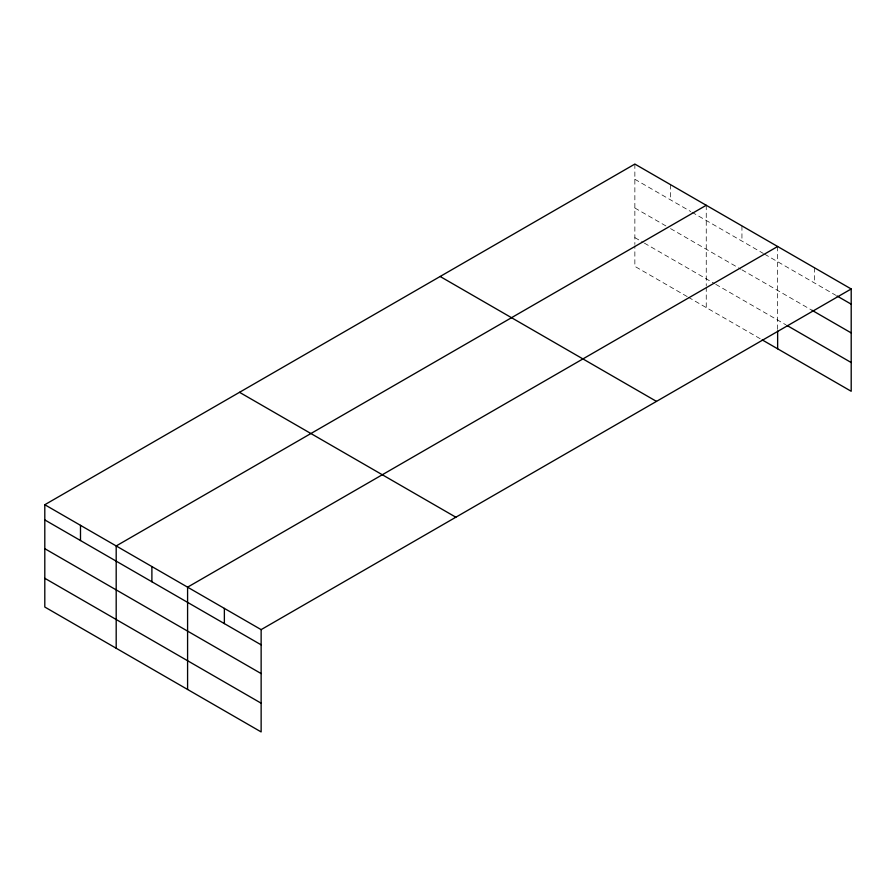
<?xml version="1.0" encoding="UTF-8"?>
<svg xmlns="http://www.w3.org/2000/svg" width="896" height="896" viewBox="0 0 896 896"><rect width="100%" height="100%" fill="white"/><g stroke="black" fill="none" stroke-linecap="round" stroke-linejoin="round"><path stroke-width="0.67" stroke-dasharray="4.48 3.36" d="M634.861 179.267L690.782 211.557M691.97 212.24L763.37 253.456M764.557 254.15L835.778 295.266M634.861 208.006L666.982 226.554M670.555 228.614L740.757 269.147M741.944 269.842L812.045 310.307M634.861 237.619L643.182 242.435M644.37 243.118L714.582 283.651M715.77 284.334L785.949 324.856M687.21 296.587L634.861 266.37L634.861 245.84M688.397 297.282L760.984 339.181M814.419 267.736L814.419 282.934M777.638 246.501L777.638 329.638M741.944 225.893L741.944 241.091M706.25 205.285L706.25 285.69M706.25 287.056L706.25 307.586M670.555 184.677L670.555 199.875M634.861 164.069L634.861 244.462"/><path stroke-width="1.34" d="M44.8 504.728L261.139 629.63L261.139 731.931L44.8 607.029L44.8 504.728L634.861 164.069L851.2 288.971L851.2 391.272L762.171 339.875M706.25 205.285L116.189 545.944L116.189 648.245M777.638 246.501L187.589 587.171L187.589 689.472M261.139 629.63L851.2 288.971M836.965 295.949L851.2 304.17M812.045 310.307L851.2 332.909M787.136 325.539L851.2 362.533M440.138 276.483L656.477 401.386M239.523 392.314L455.862 517.216M44.8 519.926L261.139 644.84M44.8 548.677L261.139 673.579M44.8 578.29L261.139 703.192M777.638 331.005L777.638 348.802M224.37 608.395L224.37 623.605M151.894 566.552L151.894 581.762M80.494 525.336L80.494 540.546"/></g></svg>
